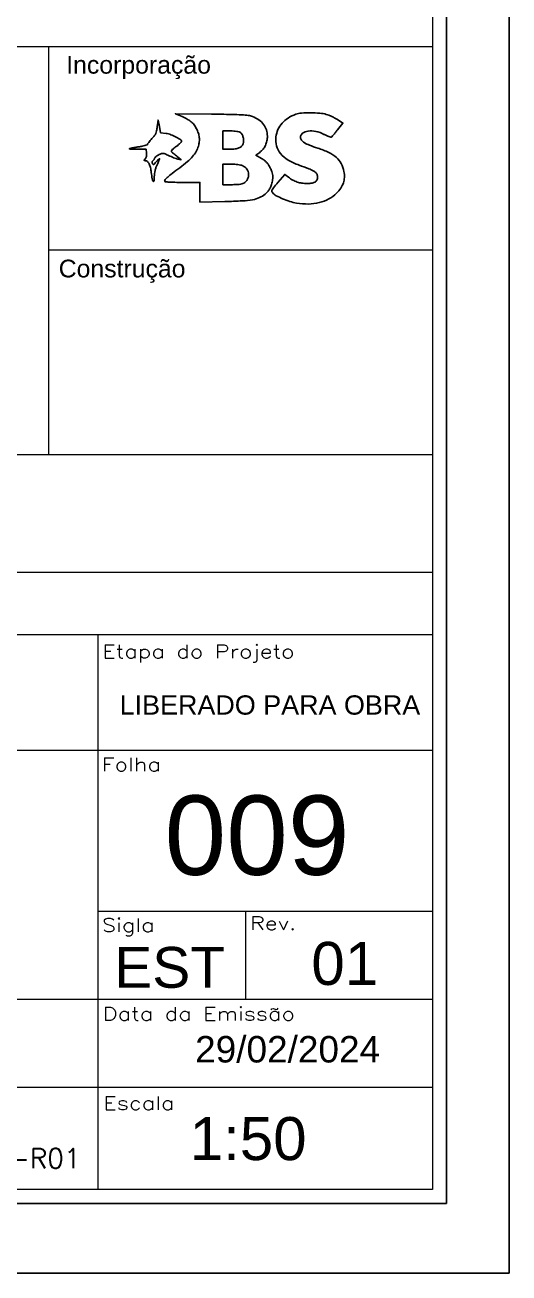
# Model space of a CAD drawing. Header units: inches. Extents: x 0 to 5940, y 0 to 4205.
# Drawn here: x 5592 to 5940, y 0 to 898 of the extents above; entities that cross this region are included whole.
import ezdxf

# ---------------------------------------------------------------- set-up
doc = ezdxf.new("R2010")
doc.units = ezdxf.units.IN
doc.header["$LTSCALE"] = 50
doc.header["$MEASUREMENT"] = 0
doc.layers.add('2', color=3, linetype='Continuous')
doc.layers.add('FOLHA', color=7, linetype='Continuous')
doc.styles.add('A000', font='arial.ttf')
doc.styles.add('ROMANS', font='romans.shx')
doc.styles.add('TEXTO1', font='romans.shx', dxfattribs={"width": 1.25, "height": 0.175})
doc.styles.add('TEXTO2', font='arial.ttf', dxfattribs={"height": 0.35})

# ---------------------------------------------------------------- blocks, each defined once
blk = doc.blocks.new('JACZ-COO-GE-001-CAR-2BS-R00')
at = {"layer": '2'}
for points in [[(53.367595, 150.581671, -0.02678), (57.886623, 148.400579, -0.048926), (61.260029, 146.087798, -0.055146), (63.847456, 143.375546, -0.046041), (65.962115, 140, -0.0383), (67.579433, 136.077413, -0.051232), (68.389438, 132.316508, -0.053394), (68.400873, 128.595159, -0.047215), (67.63803, 124.792381, -0.053873), (65.613439, 120.003455, -0.051316), (62.585084, 115.672023, -0.039377), (58.037886, 111.179228, -0.016106), (51.218832, 105.793911, 0.004538), (44.666721, 100.861155, 0.018526), (40.829255, 97.684623, 0.026283), (38.550733, 95.425844, 0.186414), (38, 94, 0.388296), (38.409436, 93.55227, 0.006216), (42.125, 93.266129, 0.011297), (46.98585, 93.062666, 0.00481), (53.5, 93), (69, 93), (69, 84.389921), (69, 75.779841), (90.75, 76.251111, 0.007046), (106.208116, 76.804055, 0.032415), (115.109662, 77.82914, 0.056571), (121.110145, 79.635991, 0.073633), (125.988496, 82.643774, 0.042589), (128.546204, 85.19757, 0.056), (130.377595, 87.937818, 0.051881), (131.648814, 91.18062, 0.03028), (132.51765, 95.26913, 0.028142), (132.771525, 98.003475, 0.057039), (132.604147, 100.154914, 0.049373), (131.932543, 102.403359, 0.016523), (130.526102, 105.536177, 0.023737), (128.933683, 108.433985, 0.047965), (127.367629, 110.51209, 0.049853), (125.475781, 112.203494, 0.027752), (122.877238, 113.885274), (117.931146, 116.710104), (121.324846, 119.298606, 0.058991), (124.186469, 122.070366, 0.060769), (126.288636, 125.407664, 0.05916), (127.567682, 129.234659, 0.051135), (128, 133.450789, 0.078592), (127.131755, 138.940435, 0.083631), (124.616152, 143.765439, 0.078716), (120.507197, 147.719735, 0.059939), (114.985828, 150.660352, 0.059086), (111.299127, 151.608039, 0.019123), (105.681428, 152.145213, 0.01009), (96.592763, 152.480846, 0.001655), (79, 152.71703), (47.5, 153.035663)], [(152.857333, 152.610845, 0.055868), (146.086067, 149.300223, 0.071701), (140.831076, 144.787753, 0.075841), (137.274875, 139.199363, 0.072887), (135.485266, 132.72837, 0.097788), (136.036995, 124.932887, 0.106434), (139.526118, 118.192811, 0.088136), (146.12146, 112.578434, 0.047925), (155.806627, 108.093963, -0.007273), (164.259381, 104.985442, -0.041332), (168.572417, 102.904324, -0.087377), (170.846194, 100.963772, -0.145005), (171.824956, 98.661566, -0.101988), (171.556836, 95.666602, -0.161814), (170.08801, 93.580206, -0.117847), (167.24479, 92.371637, -0.041854), (162.812894, 92, -0.036144), (158.239408, 92.331043, -0.044889), (154.092128, 93.320638, -0.045067), (150.201163, 95.030424, -0.036893), (146.393768, 97.513229), (143.179883, 99.964579), (137.102119, 92.797574, 0.004813), (133.367037, 88.306162, 0.057197), (132.1481, 86.403713, 0.173894), (132.002166, 85.096886, 0.126272), (132.689424, 83.790689, 0.084412), (135.784074, 81.354974, 0.023311), (141.371939, 78.643511, 0.024113), (147.673592, 76.293542, 0.035478), (153.414285, 74.902097, 0.043933), (163.92908, 74.069047, 0.058162), (173.449931, 75.264821, 0.063674), (181.741718, 78.464781, 0.070997), (188.626708, 83.56149, 0.048327), (192.280426, 87.941653, 0.068277), (194.543539, 92.483183, 0.070779), (195.450193, 97.337819, 0.056812), (195.077082, 102.644751, 0.077511), (192.698882, 109.402069, 0.088584), (188.449528, 114.767612, 0.071121), (181.80325, 119.143555, 0.032404), (172.105863, 122.966009, -0.013923), (164.770074, 125.548838, -0.049386), (160.31714, 127.783207, -0.086992), (157.855125, 130.019111, -0.166499), (157, 132.515876, -0.244207), (158.83337, 136.045744, -0.123017), (163.643455, 137.899884, -0.084949), (170.443934, 137.584268, -0.062908), (177.549447, 135.058637, 0.008789), (179.828565, 133.958843, 0.013387), (181.847867, 133.09259, 0.00793), (183.543258, 132.449383, 0.228961), (183.993748, 132.496136, 0.078418), (184.382654, 132.830473, 0.002161), (185.822721, 134.540635, 0.004404), (187.493737, 136.57878, 0.003002), (189.359215, 138.924114), (194.11167, 144.973229), (189.305835, 148.021628, 0.019993), (187.107282, 149.295919, 0.012819), (184.463085, 150.6049, 0.012883), (181.803494, 151.755375, 0.02344), (179.568499, 152.535014, 0.052463), (173.930391, 153.583904, 0.019068), (165.795367, 153.917388, 0.018376), (157.787957, 153.645758, 0.068223)], [(31.56794, 141.5, -0.021323), (30.99197, 138.16409, -0.053754), (30.215277, 135.828301, -0.05536), (28.973332, 133.751847, -0.023772), (26.896847, 131.272343, 0.009869), (25.404044, 129.587258, 0.013864), (24.144699, 128.021956, 0.010074), (23.169836, 126.68386, 0.15356), (23, 126.143905, -0.32728), (22.70574, 125.742503, -0.011438), (20.741459, 125.171811, -0.017312), (18.258754, 124.602916, -0.010747), (15.311351, 124.099579, 0.00483), (12.330315, 123.626727, 0.00726), (9.740824, 123.151533, 0.003418), (7.558258, 122.702635, 0.144931), (7.144684, 122.478017, 0.634577), (7.213275, 122.287462, 0.006737), (9.02703, 122.140418, 0.010914), (11.358258, 122.034054, 0.005942), (14.223927, 122), (21.781188, 122), (22.188384, 118.512075, -0.034142), (22.264438, 116.927562, -0.049336), (22.098233, 115.536158, -0.057429), (21.700535, 114.383409, -0.084816), (21.083504, 113.512075, 0.010238), (20.212765, 112.604929, 0.203245), (20.085846, 112.25, 0.369307), (20.284122, 112.043526, 0.024532), (21.170704, 112, -0.195655), (22.911195, 111.291818, -0.083645), (24.420364, 109.226457, -0.058103), (25.607927, 105.953424, -0.029214), (26.368122, 101.617844, 0.011898), (27.131561, 96.159199, 0.117114), (28.020635, 94.032174, 0.680706), (28.749021, 94.220961, 0.027672), (29.000864, 98, -0.027014), (29.178985, 100.726806, -0.028624), (29.649539, 103.365428, -0.028595), (30.418968, 105.93553, -0.026841), (31.490399, 108.45754, 0.007595), (32.39692, 110.382068, 0.012097), (33.106754, 112.05712, 0.006002), (33.645422, 113.468357, 0.29244), (33.583558, 113.749775, 0.390669), (33.347221, 113.759358, 0.012669), (32.575862, 113.069493, 0.018211), (31.65398, 112.136404, 0.010858), (30.623098, 110.963924, -0.011174), (29.144694, 109.284591, -0.10323), (28.360846, 108.72397, -0.30608), (27.813456, 108.822966, -0.108275), (27.352949, 109.522614, -0.05972), (27.178769, 110.21308, -0.066647), (27.182397, 110.89924, -0.076143), (27.355116, 111.477238, -0.135334), (27.677224, 111.850925, 0.064253), (28.09044, 112.212386, 0.029413), (28.53325, 112.777126, 0.028531), (28.935912, 113.435194, 0.034987), (29.231112, 114.092482, -0.103943), (29.682524, 114.813591, -0.031554), (30.638979, 115.689118, -0.030093), (31.863163, 116.559376, -0.028698), (33.20204, 117.291585, -0.029393), (35.350059, 118.160252, -0.105677), (36.81052, 118.328885, -0.077776), (38.441193, 117.911021, -0.011491), (41.54387, 116.49154, 0.011659), (43.661359, 115.523642, 0.010092), (45.925387, 114.605572, 0.010205), (48.010716, 113.856988, 0.028995), (49.5, 113.450795), (52.5, 112.816715), (49.059559, 115.658357, 0.001395), (47.645583, 116.819612, 0.001447), (46.24202, 117.959017, 0.001393), (45.021557, 118.938336, 0.006267), (44.299193, 119.5, -0.237965), (43.963715, 120.185373, -0.159147), (44.250293, 121.028389, -0.060122), (45.367826, 122.196123, -0.011635), (47.673028, 124, 0.011313), (49.497939, 125.426141, 0.014741), (51.098024, 126.816702, 0.012345), (52.357004, 128.036567, 0.11744), (52.741353, 128.673879, 0.331891), (52.19782, 130.250264, 0.02726), (48.239555, 132.641038, 0.033274), (43.531047, 134.756851, 0.053783), (39.277368, 135.83545), (34.5, 136.512933), (33.421093, 142.006467), (32.342186, 147.5)], [(104.328804, 136.74884, -0.113329), (105.822207, 135.024424, -0.060908), (106.835385, 132.383818, -0.059148), (107.20702, 129.462721, -0.084453), (106.79117, 126.887836, -0.114004), (105.412478, 124.667402, -0.099463), (103.135276, 123.143216, -0.069887), (99.742664, 122.26964, -0.028126), (94.952947, 122), (89, 122), (89, 130), (89, 138), (95.80887, 138, -0.016016), (98.59809, 137.910633, -0.02044), (101.155972, 137.641237, -0.0206), (103.243705, 137.246207, -0.101136)], [(105.329882, 107.925363, -0.138252), (109.307394, 105.510643, -0.140216), (111.411599, 101.386639, -0.139557), (111.021276, 96.758469, -0.136544), (108.252764, 92.984184, -0.064939), (106.564864, 91.979687, -0.056776), (104.59753, 91.384686, -0.035779), (101.835671, 91.083182, -0.009303), (97.365141, 91), (89, 91), (89, 100), (89, 109), (95.25, 108.994423, -0.014509), (97.923528, 108.914439, -0.011685), (100.78909, 108.678086, -0.011858), (103.426947, 108.334888, -0.02945)]]:
    blk.add_lwpolyline(points, format="xyb", close=True, dxfattribs=at)

msp = doc.modelspace()

# ---------------------------------------------------------------- linework, layer by layer
at = {"lineweight": 0}
for p, q in [((5885, 1521.194), (5885, 60)), ((5028.2, 882.548), (5885, 882.548)), ((5608.626, 882.548), (5608.626, 589.335)), ((5885, 588.788), (5028.2, 588.788)), ((5885, 504.126), (5028.2, 504.126)), ((5885, 459.279), (5028.2, 459.279)), ((5885, 459.279), (5028.2, 459.279)), ((5644.117, 459.279), (5644.117, 60)), ((5885, 376.047), (5028.2, 376.047)), ((5644.117, 260.266), (5885, 260.266)), ((5750.325, 260.266), (5750.325, 196.853)), ((5885, 196.853), (5028.2, 196.853)), ((5885, 133.44), (5028.2, 133.44)), ((5885, 60), (5028.2, 60))]:
    msp.add_line(p, q, dxfattribs=at)
at = {"linetype": 'Continuous'}
msp.add_line((5885, 735.941), (5608.626, 736.215), dxfattribs=at)
at = {"layer": 'FOLHA', "color": 1}
for p, q in [((5895, 50), (5895, 4155)), ((125, 50), (5895, 50))]:
    msp.add_line(p, q, dxfattribs=at)
at = {"layer": 'FOLHA'}
msp.add_lwpolyline([(0, 4205), (0, 0), (5940, 0), (5940, 4205)], close=True, dxfattribs=at)

# ---------------------------------------------------------------- block references
at = {"linetype": 'Continuous', "xscale": 0.8219471422238982, "yscale": 0.8219471422238982, "zscale": 0.8219471422238982}
msp.add_blockref('JACZ-COO-GE-001-CAR-2BS-R00', (5660.888, 708.269), dxfattribs=at)

# ---------------------------------------------------------------- texts
at = {"style": 'A000'}
for s, height, p in [('Incorporação', 12.77435, (5621.335, 862.943)), ('Construção', 12.7743, (5615.931, 716.336))]:
    msp.add_text(s, height=height, dxfattribs=at).set_placement(p)
at = {"lineweight": 0, "style": 'TEXTO1', "width": 1.25}
for s, p in [('Etapa do Projeto', (5647.203, 442.412)), ('Folha', (5646.869, 361.137)), ('Sigla', (5646.998, 245.562)), ('Rev.', (5753.5, 246.846)), ('Data da Emissão', (5647.505, 181.762)), ('Escala', (5647.956, 117.44))]:
    msp.add_text(s, height=9.576, dxfattribs=at).set_placement(p)
at = {"lineweight": 0, "style": 'TEXTO2'}
for s, height, p in [('LIBERADO PARA OBRA', 13.86256, (5659.801, 401.77)), ('009', 57.12, (5692.084, 286.484)), ('EST', 29.376, (5655.871, 205.242))]:
    msp.add_text(s, height=height, dxfattribs=at).set_placement(p)
at = {"color": 7, "lineweight": 0, "insert": (5631.638, 89.538), "char_height": 14, "attachment_point": 3, "style": 'ROMANS'}
msp.add_mtext('3175_ARR-EST-LO-009-CRT-GERL-R01', dxfattribs=at)
at = {"color": 7, "lineweight": 0, "style": 'TEXTO2'}
for tag, p, s, height in [('01', (5797.726, 207.293), '', 30.94), ('29/02/2024', (5714.118, 151.488), '', 19.04), ('1:50', (5710.211, 81.253), 'ESCALA', 30.94)]:
    msp.add_attdef(tag, p, s, height=height, dxfattribs=at)

doc.saveas('drawing.dxf')
